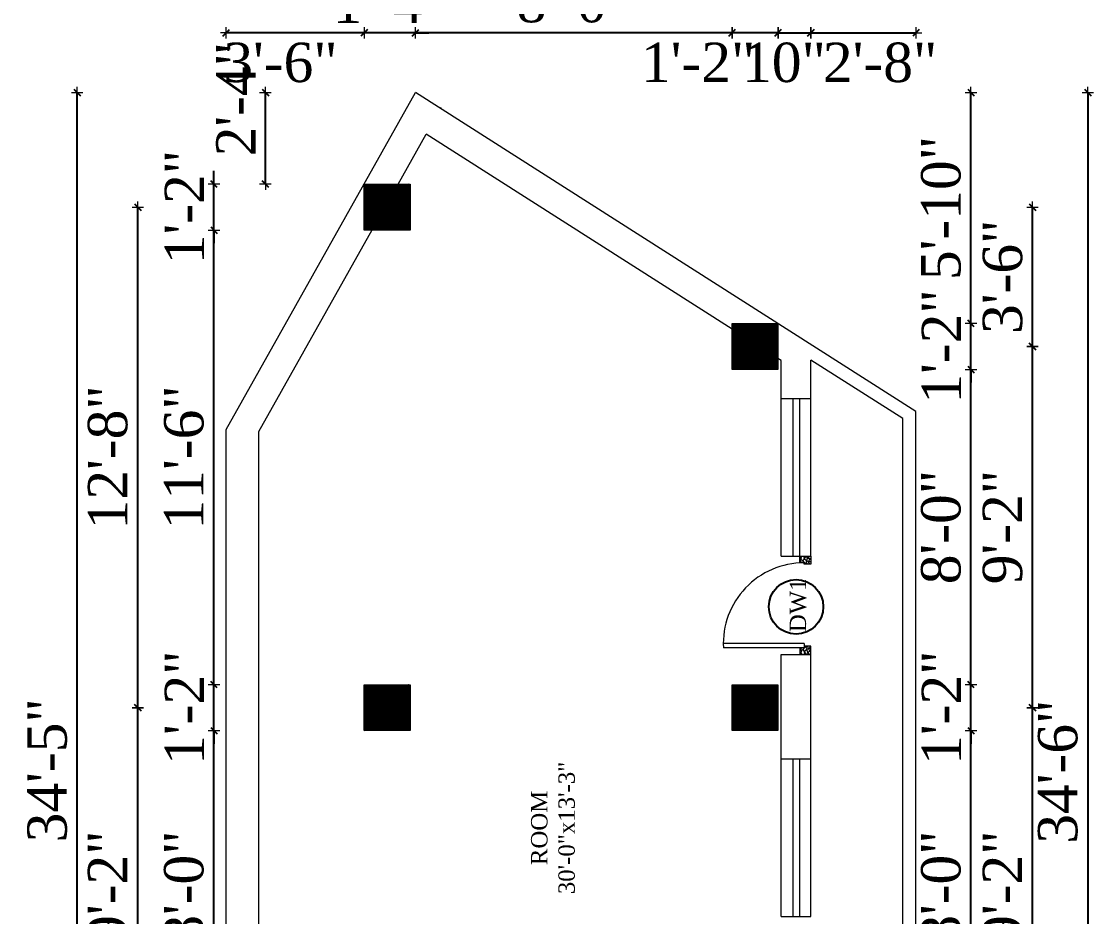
# Model space of a CAD drawing. Header units: inches. Extents: x 4069 to 291496, y -47643 to 12535.
# Drawn here: x 31927.5 to 32253.9, y 2831.4 to 3104 of the extents above; entities that cross this region are included whole.
import ezdxf

# ---------------------------------------------------------------- set-up
doc = ezdxf.new("R2010")
doc.units = ezdxf.units.IN
doc.header["$LTSCALE"] = 5
doc.header["$MEASUREMENT"] = 0
for name, color, linetype, lineweight in [('A-WALL', 7, 'Continuous', 9), ('Dimension', 7, 'Continuous', 18), ('DOOR', 62, 'Continuous', 0)]:
    doc.layers.add(name, color=color, linetype=linetype, lineweight=lineweight)
doc.layers.add('dim line', color=7, linetype='Continuous', lineweight=15, true_color=0xfab2b2)
doc.layers.add('TEXT', color=6, linetype='Continuous')
doc.layers.add('WALL', color=7, linetype='Continuous')
doc.styles.add('ordinary', font='times.ttf')
doc.dimstyles.new('Copy of 96', dxfattribs={"dimtxt": 7, "dimasz": 4, "dimexe": 0.5, "dimexo": 0.5, "dimgap": 3, "dimtad": 1, "dimdec": 1, "dimzin": 11, "dimdsep": 46, "dimlunit": 4, "dimtxsty": 'ordinary', "dimblk": 'OBLIQUE', "dimcen": 0.09, "dimse1": 1, "dimse2": 1, "dimclrt": 6, "dimazin": 0, "dimtfac": 1, "dimtdec": 1, "dimtix": 1, "dimtmove": 2, "dimatfit": 3, "dimldrblk": 'leader', "dimfxl": 0.5, "dimfxlon": 1, "dimtolj": 1, "dimtzin": 0, "dimarcsym": 0})
pattern_1 = [(135, (33647.55626, -21643.7062), (-0.08838834765, -0.08838834765), [])]

# ---------------------------------------------------------------- blocks, each defined once
blk = doc.blocks.new('oblique')
at = {"color": 0, "lineweight": -2}
blk.add_line((0.25, 0.25), (-0.25, -0.25), dxfattribs=at)
at = {"layer": 'dim line', "lineweight": 9}
for p, q in [((-0.4375, 0), (0.4375, 0)), ((0, 0.4375), (0, -0.4375))]:
    blk.add_line(p, q, dxfattribs=at)
blk = doc.blocks.new('*D1039')
at = {"layer": 'A-WALL', "color": 0, "lineweight": -2, "ltscale": 5, "transparency": 16777216}
blk.add_line((32216.59, 2792.37), (32216.59, 2887.99), dxfattribs=at)
at = {"layer": 'Defpoints', "color": 0, "ltscale": 5, "transparency": 16777216}
for p in [(32157.84, 2887.99, -58.17), (32216.59, 2887.99), (32157.84, 2792.37, -58.17)]:
    blk.add_point(p, dxfattribs=at)
at = {"layer": 'A-WALL', "color": 0, "lineweight": -2, "ltscale": 5, "transparency": 16777216, "xscale": 4, "yscale": 4, "zscale": 4}
for p, rotation in [((32216.59, 2887.99), 90), ((32216.59, 2792.37), 270)]:
    blk.add_blockref('oblique', p, dxfattribs=dict(at, rotation=rotation))
at = {"layer": 'A-WALL', "color": 6, "ltscale": 5, "transparency": 16777216, "insert": (32207.49, 2840.18), "char_height": 12, "attachment_point": 5, "rotation": 90, "style": 'ordinary'}
blk.add_mtext('\\A1;8\'-0"', dxfattribs=at)
blk = doc.blocks.new('_OBLIQUE')
at = {"color": 0, "linetype": 'ByBlock'}
blk.add_line((-0.5, -0.5), (0.5, 0.5), dxfattribs=at)
blk = doc.blocks.new('leader')
at = {"layer": 'Dimension'}
for p, q in [((0, -4.328), (0, 4.328)), ((-4.424, 0), (4.424, 0))]:
    blk.add_line(p, q, dxfattribs=at)
blk = doc.blocks.new('*D1040')
at = {"layer": 'A-WALL', "color": 0, "lineweight": -2, "ltscale": 5, "transparency": 16777216}
for p, q in [((32216.59, 2901.99), (32216.59, 2905.99)), ((32216.59, 2887.99), (32216.59, 2901.99)), ((32216.59, 2887.99), (32216.59, 2883.99))]:
    blk.add_line(p, q, dxfattribs=at)
at = {"layer": 'Defpoints', "color": 0, "ltscale": 5, "transparency": 16777216}
for p in [(32157.84, 2901.99, -58.17), (32216.59, 2901.99), (32157.84, 2887.99, -58.17)]:
    blk.add_point(p, dxfattribs=at)
at = {"layer": 'A-WALL', "color": 0, "lineweight": -2, "ltscale": 5, "transparency": 16777216, "xscale": 4, "yscale": 4, "zscale": 4}
for p, rotation in [((32216.59, 2901.99), 270), ((32216.59, 2887.99), 90)]:
    blk.add_blockref('oblique', p, dxfattribs=dict(at, rotation=rotation))
at = {"layer": 'A-WALL', "color": 6, "ltscale": 5, "transparency": 16777216, "insert": (32207.59, 2894.99), "char_height": 12, "attachment_point": 5, "rotation": 90, "style": 'ordinary'}
blk.add_mtext('\\A1;1\'-2"', dxfattribs=at)
blk = doc.blocks.new('*D1041')
at = {"layer": 'A-WALL', "color": 0, "lineweight": -2, "ltscale": 5, "transparency": 16777216}
blk.add_line((32216.59, 2901.99), (32216.59, 2997.99), dxfattribs=at)
at = {"layer": 'Defpoints', "color": 0, "ltscale": 5, "transparency": 16777216}
for p in [(32157.84, 2997.99), (32216.59, 2997.99), (32157.84, 2901.99, -58.17)]:
    blk.add_point(p, dxfattribs=at)
at = {"layer": 'A-WALL', "color": 0, "lineweight": -2, "ltscale": 5, "transparency": 16777216, "xscale": 4, "yscale": 4, "zscale": 4}
for p, rotation in [((32216.59, 2997.99), 90), ((32216.59, 2901.99), 270)]:
    blk.add_blockref('oblique', p, dxfattribs=dict(at, rotation=rotation))
at = {"layer": 'A-WALL', "color": 6, "ltscale": 5, "transparency": 16777216, "insert": (32207.49, 2949.99), "char_height": 12, "attachment_point": 5, "rotation": 90, "style": 'ordinary'}
blk.add_mtext('\\A1;8\'-0"', dxfattribs=at)
blk = doc.blocks.new('*D1042')
at = {"layer": 'A-WALL', "color": 0, "lineweight": -2, "ltscale": 5, "transparency": 16777216}
for p, q in [((32216.59, 3011.99), (32216.59, 3015.99)), ((32216.59, 2997.99), (32216.59, 3011.99)), ((32216.59, 2997.99), (32216.59, 2993.99))]:
    blk.add_line(p, q, dxfattribs=at)
at = {"layer": 'Defpoints', "color": 0, "ltscale": 5, "transparency": 16777216}
for p in [(32157.84, 3011.99, -58.17), (32216.59, 3011.99), (32157.84, 2997.99)]:
    blk.add_point(p, dxfattribs=at)
at = {"layer": 'A-WALL', "color": 0, "lineweight": -2, "ltscale": 5, "transparency": 16777216, "xscale": 4, "yscale": 4, "zscale": 4}
for p, rotation in [((32216.59, 3011.99), 270), ((32216.59, 2997.99), 90)]:
    blk.add_blockref('oblique', p, dxfattribs=dict(at, rotation=rotation))
at = {"layer": 'A-WALL', "color": 6, "ltscale": 5, "transparency": 16777216, "insert": (32207.59, 3004.99), "char_height": 12, "attachment_point": 5, "rotation": 90, "style": 'ordinary'}
blk.add_mtext('\\A1;1\'-2"', dxfattribs=at)
blk = doc.blocks.new('*D1043')
at = {"layer": 'A-WALL', "color": 0, "lineweight": -2, "ltscale": 5, "transparency": 16777216}
blk.add_line((32235.34, 2785.37), (32235.34, 2894.99), dxfattribs=at)
at = {"layer": 'Defpoints', "color": 0, "ltscale": 5, "transparency": 16777216}
for p in [(32150.84, 2894.99, -58.17), (32235.34, 2894.99), (32150.84, 2785.37, -58.17)]:
    blk.add_point(p, dxfattribs=at)
at = {"layer": 'A-WALL', "color": 0, "lineweight": -2, "ltscale": 5, "transparency": 16777216, "xscale": 4, "yscale": 4, "zscale": 4}
for p, rotation in [((32235.34, 2894.99), 90), ((32235.34, 2785.37), 270)]:
    blk.add_blockref('oblique', p, dxfattribs=dict(at, rotation=rotation))
at = {"layer": 'A-WALL', "color": 6, "ltscale": 5, "transparency": 16777216, "insert": (32226.22, 2840.18), "char_height": 12, "attachment_point": 5, "rotation": 90, "style": 'ordinary'}
blk.add_mtext('\\A1;9\'-2"', dxfattribs=at)
blk = doc.blocks.new('*D1044')
at = {"layer": 'A-WALL', "color": 0, "lineweight": -2, "ltscale": 5, "transparency": 16777216}
blk.add_line((32235.34, 2894.99), (32235.34, 3004.99), dxfattribs=at)
at = {"layer": 'Defpoints', "color": 0, "ltscale": 5, "transparency": 16777216}
for p in [(32150.84, 3004.99, -58.17), (32235.34, 3004.99), (32150.84, 2894.99, -58.17)]:
    blk.add_point(p, dxfattribs=at)
at = {"layer": 'A-WALL', "color": 0, "lineweight": -2, "ltscale": 5, "transparency": 16777216, "xscale": 4, "yscale": 4, "zscale": 4}
for p, rotation in [((32235.34, 3004.99), 90), ((32235.34, 2894.99), 270)]:
    blk.add_blockref('oblique', p, dxfattribs=dict(at, rotation=rotation))
at = {"layer": 'A-WALL', "color": 6, "ltscale": 5, "transparency": 16777216, "insert": (32226.22, 2949.99), "char_height": 12, "attachment_point": 5, "rotation": 90, "style": 'ordinary'}
blk.add_mtext('\\A1;9\'-2"', dxfattribs=at)
blk = doc.blocks.new('*D931')
at = {"layer": 'A-WALL', "color": 0, "lineweight": -2, "ltscale": 5, "transparency": 16777216}
blk.add_line((32252.15, 3082.33), (32252.15, 2668.66), dxfattribs=at)
at = {"layer": 'Defpoints', "color": 0, "ltscale": 5, "transparency": 16777216}
for p in [(32047.5, 3082.33, -58), (32157.84, 2668.66, -58.17), (32252.15, 2668.66)]:
    blk.add_point(p, dxfattribs=at)
at = {"layer": 'A-WALL', "color": 0, "lineweight": -2, "ltscale": 5, "transparency": 16777216, "xscale": 4, "yscale": 4, "zscale": 4}
for p, rotation in [((32252.15, 3082.33), 90), ((32252.15, 2668.66), 270)]:
    blk.add_blockref('oblique', p, dxfattribs=dict(at, rotation=rotation))
at = {"layer": 'A-WALL', "color": 6, "ltscale": 5, "transparency": 16777216, "insert": (32243.05, 2875.49), "char_height": 12, "attachment_point": 5, "rotation": 90, "style": 'ordinary'}
blk.add_mtext('\\A1;34\'-6"', dxfattribs=at)
blk = doc.blocks.new('*D1047')
at = {"layer": 'A-WALL', "color": 0, "lineweight": -2, "ltscale": 5, "transparency": 16777216}
blk.add_line((31986.13, 2792.37), (31986.13, 2887.99), dxfattribs=at)
at = {"layer": 'Defpoints', "color": 0, "ltscale": 5, "transparency": 16777216}
for p in [(31986.13, 2887.99), (32031.84, 2887.99, -58.17), (32031.84, 2792.37, -58.17)]:
    blk.add_point(p, dxfattribs=at)
at = {"layer": 'A-WALL', "color": 0, "lineweight": -2, "ltscale": 5, "transparency": 16777216, "xscale": 4, "yscale": 4, "zscale": 4}
for p, rotation in [((31986.13, 2887.99), 90), ((31986.13, 2792.37), 270)]:
    blk.add_blockref('oblique', p, dxfattribs=dict(at, rotation=rotation))
at = {"layer": 'A-WALL', "color": 6, "ltscale": 5, "transparency": 16777216, "insert": (31977.02, 2840.18), "char_height": 12, "attachment_point": 5, "rotation": 90, "style": 'ordinary'}
blk.add_mtext('\\A1;8\'-0"', dxfattribs=at)
blk = doc.blocks.new('*D1048')
at = {"layer": 'A-WALL', "color": 0, "lineweight": -2, "ltscale": 5, "transparency": 16777216}
for p, q in [((31986.13, 2901.99), (31986.13, 2905.99)), ((31986.13, 2887.99), (31986.13, 2901.99)), ((31986.13, 2887.99), (31986.13, 2883.99))]:
    blk.add_line(p, q, dxfattribs=at)
at = {"layer": 'Defpoints', "color": 0, "ltscale": 5, "transparency": 16777216}
for p in [(31986.13, 2901.99), (32031.84, 2901.99, -58.17), (32031.84, 2887.99, -58.17)]:
    blk.add_point(p, dxfattribs=at)
at = {"layer": 'A-WALL', "color": 0, "lineweight": -2, "ltscale": 5, "transparency": 16777216, "xscale": 4, "yscale": 4, "zscale": 4}
for p, rotation in [((31986.13, 2901.99), 270), ((31986.13, 2887.99), 90)]:
    blk.add_blockref('oblique', p, dxfattribs=dict(at, rotation=rotation))
at = {"layer": 'A-WALL', "color": 6, "ltscale": 5, "transparency": 16777216, "insert": (31977.13, 2894.99), "char_height": 12, "attachment_point": 5, "rotation": 90, "style": 'ordinary'}
blk.add_mtext('\\A1;1\'-2"', dxfattribs=at)
blk = doc.blocks.new('*D933')
at = {"layer": 'A-WALL', "color": 0, "lineweight": -2, "ltscale": 5, "transparency": 16777216}
blk.add_line((31986.13, 2901.99), (31986.13, 3040.45), dxfattribs=at)
at = {"layer": 'Defpoints', "color": 0, "ltscale": 5, "transparency": 16777216}
for p in [(31986.13, 3040.45), (32031.84, 3040.45, -58.17), (32031.84, 2901.99, -58.17)]:
    blk.add_point(p, dxfattribs=at)
at = {"layer": 'A-WALL', "color": 0, "lineweight": -2, "ltscale": 5, "transparency": 16777216, "xscale": 4, "yscale": 4, "zscale": 4}
for p, rotation in [((31986.13, 3040.45), 90), ((31986.13, 2901.99), 270)]:
    blk.add_blockref('oblique', p, dxfattribs=dict(at, rotation=rotation))
at = {"layer": 'A-WALL', "color": 6, "ltscale": 5, "transparency": 16777216, "insert": (31977.02, 2971.22), "char_height": 12, "attachment_point": 5, "rotation": 90, "style": 'ordinary'}
blk.add_mtext('\\A1;11\'-6"', dxfattribs=at)
blk = doc.blocks.new('*D1049')
at = {"layer": 'A-WALL', "color": 0, "lineweight": -2, "ltscale": 5, "transparency": 16777216}
for p, q in [((31986.13, 3054.45), (31986.13, 3058.45)), ((31986.13, 3040.45), (31986.13, 3054.45)), ((31986.13, 3040.45), (31986.13, 3036.45))]:
    blk.add_line(p, q, dxfattribs=at)
at = {"layer": 'Defpoints', "color": 0, "ltscale": 5, "transparency": 16777216}
for p in [(31986.13, 3054.45), (32031.84, 3054.45, -58.17), (32031.84, 3040.45, -58.17)]:
    blk.add_point(p, dxfattribs=at)
at = {"layer": 'A-WALL', "color": 0, "lineweight": -2, "ltscale": 5, "transparency": 16777216, "xscale": 4, "yscale": 4, "zscale": 4}
for p, rotation in [((31986.13, 3054.45), 270), ((31986.13, 3040.45), 90)]:
    blk.add_blockref('oblique', p, dxfattribs=dict(at, rotation=rotation))
at = {"layer": 'A-WALL', "color": 6, "ltscale": 5, "transparency": 16777216, "insert": (31977.13, 3047.45), "char_height": 12, "attachment_point": 5, "rotation": 90, "style": 'ordinary'}
blk.add_mtext('\\A1;1\'-2"', dxfattribs=at)
blk = doc.blocks.new('*D1050')
at = {"layer": 'A-WALL', "color": 0, "lineweight": -2, "ltscale": 5, "transparency": 16777216}
blk.add_line((31962.93, 2785.37), (31962.93, 2894.99), dxfattribs=at)
at = {"layer": 'Defpoints', "color": 0, "ltscale": 5, "transparency": 16777216}
for p in [(31962.93, 2894.99), (32038.84, 2894.99, -58.17), (32038.84, 2785.37, -58.17)]:
    blk.add_point(p, dxfattribs=at)
at = {"layer": 'A-WALL', "color": 0, "lineweight": -2, "ltscale": 5, "transparency": 16777216, "xscale": 4, "yscale": 4, "zscale": 4}
for p, rotation in [((31962.93, 2894.99), 90), ((31962.93, 2785.37), 270)]:
    blk.add_blockref('oblique', p, dxfattribs=dict(at, rotation=rotation))
at = {"layer": 'A-WALL', "color": 6, "ltscale": 5, "transparency": 16777216, "insert": (31953.81, 2840.18), "char_height": 12, "attachment_point": 5, "rotation": 90, "style": 'ordinary'}
blk.add_mtext('\\A1;9\'-2"', dxfattribs=at)
blk = doc.blocks.new('*D1051')
at = {"layer": 'A-WALL', "color": 0, "lineweight": -2, "ltscale": 5, "transparency": 16777216}
blk.add_line((31962.93, 2894.99), (31962.93, 3047.45), dxfattribs=at)
at = {"layer": 'Defpoints', "color": 0, "ltscale": 5, "transparency": 16777216}
for p in [(31962.93, 3047.45), (32038.84, 3047.45, -58.17), (32038.84, 2894.99, -58.17)]:
    blk.add_point(p, dxfattribs=at)
at = {"layer": 'A-WALL', "color": 0, "lineweight": -2, "ltscale": 5, "transparency": 16777216, "xscale": 4, "yscale": 4, "zscale": 4}
for p, rotation in [((31962.93, 3047.45), 90), ((31962.93, 2894.99), 270)]:
    blk.add_blockref('oblique', p, dxfattribs=dict(at, rotation=rotation))
at = {"layer": 'A-WALL', "color": 6, "ltscale": 5, "transparency": 16777216, "insert": (31953.83, 2971.22), "char_height": 12, "attachment_point": 5, "rotation": 90, "style": 'ordinary'}
blk.add_mtext('\\A1;12\'-8"', dxfattribs=at)
blk = doc.blocks.new('*D935')
at = {"layer": 'A-WALL', "color": 0, "lineweight": -2, "ltscale": 5, "transparency": 16777216}
blk.add_line((31944.5, 2669.48), (31944.5, 3082.33), dxfattribs=at)
at = {"layer": 'Defpoints', "color": 0, "ltscale": 5, "transparency": 16777216}
for p in [(31944.5, 3082.33), (32047.5, 3082.33, -58), (32031.84, 2669.48, -58.17)]:
    blk.add_point(p, dxfattribs=at)
at = {"layer": 'A-WALL', "color": 0, "lineweight": -2, "ltscale": 5, "transparency": 16777216, "xscale": 4, "yscale": 4, "zscale": 4}
for p, rotation in [((31944.5, 3082.33), 90), ((31944.5, 2669.48), 270)]:
    blk.add_blockref('oblique', p, dxfattribs=dict(at, rotation=rotation))
at = {"layer": 'A-WALL', "color": 6, "ltscale": 5, "transparency": 16777216, "insert": (31935.4, 2875.91), "char_height": 12, "attachment_point": 5, "rotation": 90, "style": 'ordinary'}
blk.add_mtext('\\A1;34\'-5"', dxfattribs=at)
blk = doc.blocks.new('*D1053')
at = {"layer": 'A-WALL', "color": 0, "lineweight": -2, "ltscale": 5, "transparency": 16777216}
blk.add_line((32001.79, 3054.45), (32001.79, 3082.33), dxfattribs=at)
at = {"layer": 'Defpoints', "color": 0, "ltscale": 5, "transparency": 16777216}
for p in [(32001.79, 3082.33), (32047.5, 3082.33), (32031.84, 3054.45, -58.17)]:
    blk.add_point(p, dxfattribs=at)
at = {"layer": 'A-WALL', "color": 0, "lineweight": -2, "ltscale": 5, "transparency": 16777216, "xscale": 4, "yscale": 4, "zscale": 4}
for p, rotation in [((32001.79, 3082.33), 90), ((32001.79, 3054.45), 270)]:
    blk.add_blockref('oblique', p, dxfattribs=dict(at, rotation=rotation))
at = {"layer": 'A-WALL', "color": 6, "ltscale": 5, "transparency": 16777216, "insert": (31992.79, 3080.32), "char_height": 12, "attachment_point": 5, "rotation": 90, "style": 'ordinary'}
blk.add_mtext('\\A1;2\'-4"', dxfattribs=at)
blk = doc.blocks.new('*D1054')
at = {"layer": 'A-WALL', "color": 0, "lineweight": -2, "ltscale": 5, "transparency": 16777216}
blk.add_line((32216.59, 3011.99), (32216.59, 3082.33), dxfattribs=at)
at = {"layer": 'Defpoints', "color": 0, "ltscale": 5, "transparency": 16777216}
for p in [(32047.5, 3082.33, -116.34), (32216.59, 3082.33), (32157.84, 3011.99, -58.17)]:
    blk.add_point(p, dxfattribs=at)
at = {"layer": 'A-WALL', "color": 0, "lineweight": -2, "ltscale": 5, "transparency": 16777216, "xscale": 4, "yscale": 4, "zscale": 4}
for p, rotation in [((32216.59, 3082.33), 90), ((32216.59, 3011.99), 270)]:
    blk.add_blockref('oblique', p, dxfattribs=dict(at, rotation=rotation))
at = {"layer": 'A-WALL', "color": 6, "ltscale": 5, "transparency": 16777216, "insert": (32207.49, 3047.16), "char_height": 12, "attachment_point": 5, "rotation": 90, "style": 'ordinary'}
blk.add_mtext('\\A1;5\'-10"', dxfattribs=at)
blk = doc.blocks.new('*D940')
at = {"layer": 'A-WALL', "color": 0, "lineweight": -2, "ltscale": 5, "transparency": 16777216}
blk.add_line((32157.84, 3100.54), (32143.84, 3100.54), dxfattribs=at)
at = {"layer": 'Defpoints', "color": 0, "ltscale": 5, "transparency": 16777216}
for p in [(32143.84, 3100.54), (32143.84, 3011.99, -58.17), (32157.84, 3011.99, -58.17)]:
    blk.add_point(p, dxfattribs=at)
at = {"layer": 'A-WALL', "color": 0, "lineweight": -2, "ltscale": 5, "transparency": 16777216, "xscale": 4, "yscale": 4, "zscale": 4, "rotation": 180}
blk.add_blockref('oblique', (32143.84, 3100.54), dxfattribs=at)
at = {"layer": 'A-WALL', "color": 0, "lineweight": -2, "ltscale": 5, "transparency": 16777216, "xscale": 4, "yscale": 4, "zscale": 4}
blk.add_blockref('oblique', (32157.84, 3100.54), dxfattribs=at)
at = {"layer": 'A-WALL', "color": 6, "ltscale": 5, "transparency": 16777216, "insert": (32133.53, 3091.54), "char_height": 12, "attachment_point": 5, "style": 'ordinary'}
blk.add_mtext('\\A1;1\'-2"', dxfattribs=at)
blk = doc.blocks.new('*D941')
at = {"layer": 'A-WALL', "color": 0, "lineweight": -2, "ltscale": 5, "transparency": 16777216}
blk.add_line((32167.84, 3141.71), (31989.84, 3141.71), dxfattribs=at)
at = {"layer": 'Defpoints', "color": 0, "ltscale": 5, "transparency": 16777216}
for p in [(31989.84, 3141.71), (32167.84, 3005.62, -58.17), (31989.84, 2979.67, -58.17)]:
    blk.add_point(p, dxfattribs=at)
at = {"layer": 'A-WALL', "color": 0, "lineweight": -2, "ltscale": 5, "transparency": 16777216, "xscale": 4, "yscale": 4, "zscale": 4, "rotation": 180}
blk.add_blockref('oblique', (31989.84, 3141.71), dxfattribs=at)
at = {"layer": 'A-WALL', "color": 0, "lineweight": -2, "ltscale": 5, "transparency": 16777216, "xscale": 4, "yscale": 4, "zscale": 4}
blk.add_blockref('oblique', (32167.84, 3141.71), dxfattribs=at)
at = {"layer": 'A-WALL', "color": 6, "ltscale": 5, "transparency": 16777216, "insert": (32078.84, 3150.81), "char_height": 12, "attachment_point": 5, "style": 'ordinary'}
blk.add_mtext('\\A1;14\'-10"', dxfattribs=at)
blk = doc.blocks.new('*D942')
at = {"layer": 'A-WALL', "color": 0, "lineweight": -2, "ltscale": 5, "transparency": 16777216}
blk.add_line((32143.84, 3100.54), (32047.5, 3100.54), dxfattribs=at)
at = {"layer": 'Defpoints', "color": 0, "ltscale": 5, "transparency": 16777216}
for p in [(32047.5, 3100.54), (32047.5, 3082.33, -116.34), (32143.84, 3011.99, -58.17)]:
    blk.add_point(p, dxfattribs=at)
at = {"layer": 'A-WALL', "color": 0, "lineweight": -2, "ltscale": 5, "transparency": 16777216, "xscale": 4, "yscale": 4, "zscale": 4, "rotation": 180}
blk.add_blockref('oblique', (32047.5, 3100.54), dxfattribs=at)
at = {"layer": 'A-WALL', "color": 0, "lineweight": -2, "ltscale": 5, "transparency": 16777216, "xscale": 4, "yscale": 4, "zscale": 4}
blk.add_blockref('oblique', (32143.84, 3100.54), dxfattribs=at)
at = {"layer": 'A-WALL', "color": 6, "ltscale": 5, "transparency": 16777216, "insert": (32095.67, 3109.64), "char_height": 12, "attachment_point": 5, "style": 'ordinary'}
blk.add_mtext('\\A1;8\'-0"', dxfattribs=at)
blk = doc.blocks.new('*D943')
at = {"layer": 'A-WALL', "color": 0, "lineweight": -2, "ltscale": 5, "transparency": 16777216}
for p, q in [((32031.84, 3100.54), (32027.84, 3100.54)), ((32047.5, 3100.54), (32031.84, 3100.54)), ((32047.5, 3100.54), (32051.5, 3100.54))]:
    blk.add_line(p, q, dxfattribs=at)
at = {"layer": 'Defpoints', "color": 0, "ltscale": 5, "transparency": 16777216}
for p in [(32031.84, 3100.54), (32047.5, 3082.33, -116.34), (32031.84, 3054.45, -58.17)]:
    blk.add_point(p, dxfattribs=at)
at = {"layer": 'A-WALL', "color": 0, "lineweight": -2, "ltscale": 5, "transparency": 16777216, "xscale": 4, "yscale": 4, "zscale": 4}
blk.add_blockref('oblique', (32031.84, 3100.54), dxfattribs=at)
at = {"layer": 'A-WALL', "color": 0, "lineweight": -2, "ltscale": 5, "transparency": 16777216, "xscale": 4, "yscale": 4, "zscale": 4, "rotation": 180}
blk.add_blockref('oblique', (32047.5, 3100.54), dxfattribs=at)
at = {"layer": 'A-WALL', "color": 6, "ltscale": 5, "transparency": 16777216, "insert": (32039.67, 3109.54), "char_height": 12, "attachment_point": 5, "style": 'ordinary'}
blk.add_mtext('\\A1;1\'-4"', dxfattribs=at)
blk = doc.blocks.new('*D944')
at = {"layer": 'A-WALL', "color": 0, "lineweight": -2, "ltscale": 5, "transparency": 16777216}
blk.add_line((32157.84, 3100.54), (32167.84, 3100.54), dxfattribs=at)
at = {"layer": 'Defpoints', "color": 0, "ltscale": 5, "transparency": 16777216}
for p in [(32167.84, 3100.54), (32157.84, 3011.99, -58.17), (32167.84, 3005.62, -58)]:
    blk.add_point(p, dxfattribs=at)
at = {"layer": 'A-WALL', "color": 0, "lineweight": -2, "ltscale": 5, "transparency": 16777216, "xscale": 4, "yscale": 4, "zscale": 4, "rotation": 180}
blk.add_blockref('oblique', (32157.84, 3100.54), dxfattribs=at)
at = {"layer": 'A-WALL', "color": 0, "lineweight": -2, "ltscale": 5, "transparency": 16777216, "xscale": 4, "yscale": 4, "zscale": 4}
blk.add_blockref('oblique', (32167.84, 3100.54), dxfattribs=at)
at = {"layer": 'A-WALL', "color": 6, "ltscale": 5, "transparency": 16777216, "insert": (32159.65, 3091.44), "char_height": 12, "attachment_point": 5, "style": 'ordinary'}
blk.add_mtext('\\A1;10"', dxfattribs=at)
blk = doc.blocks.new('*D948')
at = {"layer": 'A-WALL', "color": 0, "lineweight": -2, "ltscale": 5, "transparency": 16777216}
blk.add_line((32150.84, 3119.71), (32038.84, 3119.71), dxfattribs=at)
at = {"layer": 'Defpoints', "color": 0, "ltscale": 5, "transparency": 16777216}
for p in [(32038.84, 3119.71), (32038.84, 3047.45, -58.17), (32150.84, 3004.99, -58.17)]:
    blk.add_point(p, dxfattribs=at)
at = {"layer": 'A-WALL', "color": 0, "lineweight": -2, "ltscale": 5, "transparency": 16777216, "xscale": 4, "yscale": 4, "zscale": 4, "rotation": 180}
blk.add_blockref('oblique', (32038.84, 3119.71), dxfattribs=at)
at = {"layer": 'A-WALL', "color": 0, "lineweight": -2, "ltscale": 5, "transparency": 16777216, "xscale": 4, "yscale": 4, "zscale": 4}
blk.add_blockref('oblique', (32150.84, 3119.71), dxfattribs=at)
at = {"layer": 'A-WALL', "color": 6, "ltscale": 5, "transparency": 16777216, "insert": (32094.84, 3128.84), "char_height": 12, "attachment_point": 5, "style": 'ordinary'}
blk.add_mtext('\\A1;9\'-4"', dxfattribs=at)
blk = doc.blocks.new('*D949')
at = {"layer": 'A-WALL', "color": 0, "lineweight": -2, "ltscale": 5, "transparency": 16777216}
blk.add_line((32031.84, 3100.54), (31989.84, 3100.54), dxfattribs=at)
at = {"layer": 'Defpoints', "color": 0, "ltscale": 5, "transparency": 16777216}
for p in [(31989.84, 3100.54), (32031.84, 3054.45, -58.17), (31989.84, 2979.67, -58.17)]:
    blk.add_point(p, dxfattribs=at)
at = {"layer": 'A-WALL', "color": 0, "lineweight": -2, "ltscale": 5, "transparency": 16777216, "xscale": 4, "yscale": 4, "zscale": 4, "rotation": 180}
blk.add_blockref('oblique', (31989.84, 3100.54), dxfattribs=at)
at = {"layer": 'A-WALL', "color": 0, "lineweight": -2, "ltscale": 5, "transparency": 16777216, "xscale": 4, "yscale": 4, "zscale": 4}
blk.add_blockref('oblique', (32031.84, 3100.54), dxfattribs=at)
at = {"layer": 'A-WALL', "color": 6, "ltscale": 5, "transparency": 16777216, "insert": (32006.37, 3091.44), "char_height": 12, "attachment_point": 5, "style": 'ordinary'}
blk.add_mtext('\\A1;3\'-6"', dxfattribs=at)
blk = doc.blocks.new('*D1061')
at = {"layer": 'A-WALL', "color": 0, "lineweight": -2, "ltscale": 5, "transparency": 16777216}
blk.add_line((32167.84, 3100.54), (32199.84, 3100.54), dxfattribs=at)
at = {"layer": 'Defpoints', "color": 0, "ltscale": 5, "transparency": 16777216}
for p in [(32199.84, 3100.54), (32167.84, 3005.62, -58), (32199.84, 2985.22)]:
    blk.add_point(p, dxfattribs=at)
at = {"layer": 'A-WALL', "color": 0, "lineweight": -2, "ltscale": 5, "transparency": 16777216, "xscale": 4, "yscale": 4, "zscale": 4, "rotation": 180}
blk.add_blockref('oblique', (32167.84, 3100.54), dxfattribs=at)
at = {"layer": 'A-WALL', "color": 0, "lineweight": -2, "ltscale": 5, "transparency": 16777216, "xscale": 4, "yscale": 4, "zscale": 4}
blk.add_blockref('oblique', (32199.84, 3100.54), dxfattribs=at)
at = {"layer": 'A-WALL', "color": 6, "ltscale": 5, "transparency": 16777216, "insert": (32188.92, 3091.44), "char_height": 12, "attachment_point": 5, "style": 'ordinary'}
blk.add_mtext('\\A1;2\'-8"', dxfattribs=at)
blk = doc.blocks.new('*D951')
at = {"layer": 'A-WALL', "color": 0, "lineweight": -2, "ltscale": 5, "transparency": 16777216}
for p, q in [((32167.84, 3141.71), (32163.84, 3141.71)), ((32167.84, 3141.71), (32199.84, 3141.71)), ((32199.84, 3141.71), (32203.84, 3141.71))]:
    blk.add_line(p, q, dxfattribs=at)
at = {"layer": 'Defpoints', "color": 0, "ltscale": 5, "transparency": 16777216}
for p in [(32199.84, 3141.71), (32167.84, 3005.62, -58.17), (32199.84, 2985.22, -58)]:
    blk.add_point(p, dxfattribs=at)
at = {"layer": 'A-WALL', "color": 0, "lineweight": -2, "ltscale": 5, "transparency": 16777216, "xscale": 4, "yscale": 4, "zscale": 4}
blk.add_blockref('oblique', (32167.84, 3141.71), dxfattribs=at)
at = {"layer": 'A-WALL', "color": 0, "lineweight": -2, "ltscale": 5, "transparency": 16777216, "xscale": 4, "yscale": 4, "zscale": 4, "rotation": 180}
blk.add_blockref('oblique', (32199.84, 3141.71), dxfattribs=at)
at = {"layer": 'A-WALL', "color": 6, "ltscale": 5, "transparency": 16777216, "insert": (32183.84, 3150.81), "char_height": 12, "attachment_point": 5, "style": 'ordinary'}
blk.add_mtext('\\A1;2\'-8"', dxfattribs=at)
blk = doc.blocks.new('*D1063')
at = {"layer": 'A-WALL', "color": 0, "lineweight": -2, "ltscale": 5, "transparency": 16777216}
blk.add_line((32235.34, 3004.99), (32235.34, 3047.45), dxfattribs=at)
at = {"layer": 'Defpoints', "color": 0, "ltscale": 5, "transparency": 16777216}
for p in [(32038.84, 3047.45, -58.17), (32235.34, 3047.45), (32150.84, 3004.99, -58.17)]:
    blk.add_point(p, dxfattribs=at)
at = {"layer": 'A-WALL', "color": 0, "lineweight": -2, "ltscale": 5, "transparency": 16777216, "xscale": 4, "yscale": 4, "zscale": 4}
for p, rotation in [((32235.34, 3047.45), 90), ((32235.34, 3004.99), 270)]:
    blk.add_blockref('oblique', p, dxfattribs=dict(at, rotation=rotation))
at = {"layer": 'A-WALL', "color": 6, "ltscale": 5, "transparency": 16777216, "insert": (32226.24, 3026.22), "char_height": 12, "attachment_point": 5, "rotation": 90, "style": 'ordinary'}
blk.add_mtext('\\A1;3\'-6"', dxfattribs=at)
blk = doc.blocks.new('A$C27B36B59')
at = {"layer": 'DOOR'}
for p, q in [((0, 4), (0, 0)), ((2.5, 4), (0, 4)), ((2.5, 2.5), (2.5, 4)), ((0, 0), (3, 0)), ((3, 2.5), (2.5, 2.5)), ((3, 0), (3, 2.5))]:
    blk.add_line(p, q, dxfattribs=at)
for centre, radius, start, end in [((-1.4, -0.54), 4.75, 22.1411, 72.838), ((1.34, 2.09), 1.64, 45.138, 144.8948), ((2.21, 0.3), 2.49, 83.3149, 152.658), ((0.13, 0.37), 2.05, 349.4875, 93.6805), ((1.96, -0.47), 2.01, 58.7447, 166.495), ((-0.06, 0.32), 1.13, 343.542, 86.947), ((2.08, -0.4), 1.17, 38.2816, 160.1519)]:
    blk.add_arc(centre, radius, start, end, dxfattribs=at)
blk = doc.blocks.new('D2')
at = {"layer": 'DOOR'}
for p, q in [((74473.95, 24047.59), (74473.95, 24018.09)), ((74473.95, 24047.59), (74475.45, 24047.59)), ((74475.45, 24047.59), (74475.45, 24018.13))]:
    blk.add_line(p, q, dxfattribs=at)
blk.add_arc((74473.95, 24047.59), 29.5, 180, 272.9146, dxfattribs=at)
at = {"layer": 'DOOR', "xscale": -1, "rotation": 180}
blk.add_blockref('A$C27B36B59', (74441.95, 24050.09), dxfattribs=at)
at = {"layer": 'DOOR', "rotation": 180}
blk.add_blockref('A$C27B36B59', (74477.95, 24050.09), dxfattribs=at)

msp = doc.modelspace()

# ---------------------------------------------------------------- hatches: boundary and pattern name
at = {"layer": 'A-WALL', "ltscale": 5}
h = msp.add_hatch(dxfattribs=at)
h.set_pattern_fill('ANSI31', color=256, angle=90)
h.set_pattern_definition(pattern_1)
h.paths.add_polyline_path([(32045.83512, 3040.44656), (32045.83512, 3054.44656), (32031.83512, 3054.44656), (32031.83512, 3040.44656)])
h = msp.add_hatch(dxfattribs=at)
h.set_pattern_fill('ANSI31', color=256, angle=90)
h.set_pattern_definition(pattern_1)
h.paths.add_polyline_path([(32143.83512, 2997.99293), (32157.83512, 2997.99293), (32157.83512, 3011.99293), (32143.83512, 3011.99293)])
h = msp.add_hatch(dxfattribs=at)
h.set_pattern_fill('ANSI31', color=256, angle=90)
h.set_pattern_definition(pattern_1)
h.paths.add_polyline_path([(32045.83512, 2887.99293), (32045.83512, 2901.99293), (32031.83512, 2901.99293), (32031.83512, 2887.99293)])
h = msp.add_hatch(dxfattribs=at)
h.set_pattern_fill('ANSI31', color=256, angle=90)
h.set_pattern_definition(pattern_1)
h.paths.add_polyline_path([(32143.83512, 2887.99293), (32157.83512, 2887.99293), (32157.83512, 2901.99293), (32143.83512, 2901.99293)])

# ---------------------------------------------------------------- linework, layer by layer
for p, q in [((31989.83512, 2979.66711), (32047.49588, 3082.32997)), ((32199.83512, 2985.21953), (32047.49588, 3082.32997)), ((32055.09687, 3077.48463), (32055.3429, 3077.92268)), ((32042.1575, 3054.44656), (32050.68272, 3069.62539)), ((32143.83512, 3010.2443), (32050.68272, 3069.62539)), ((32031.83512, 3054.44656), (32031.83512, 3040.44656)), ((31999.83512, 2979.09312), (32034.31554, 3040.48424)), ((32158.83512, 3000.68237), (32157.83512, 3001.31983)), ((32158.83512, 2941.18237), (32158.83512, 3000.68237)), ((32167.83512, 2941.18237), (32167.83512, 3000.87471)), ((32195.83512, 2983.02578), (32167.83512, 3000.87471)), ((32158.83512, 2989.18237), (32167.83512, 2989.18237)), ((32162.33512, 2989.18237), (32162.33512, 2941.18237)), ((32164.33512, 2989.18237), (32164.33512, 2941.18237)), ((32199.83512, 2668.38506), (32199.83512, 2985.21953)), ((32195.83512, 2672.41127), (32195.83512, 2983.02578)), ((31989.83512, 2669.7562), (31989.83512, 2979.66711)), ((31999.83512, 2678.6911), (31999.83512, 2979.09312)), ((32158.83512, 2941.18237), (32167.83512, 2941.18237)), ((32158.83512, 2831.37182), (32158.83512, 2911.18237)), ((32158.83512, 2911.18237), (32167.83512, 2911.18237)), ((32167.83512, 2831.37182), (32167.83512, 2911.18237)), ((32158.83512, 2879.37182), (32167.83512, 2879.37182)), ((32162.33512, 2879.37182), (32162.33512, 2831.37182)), ((32164.33512, 2879.37182), (32164.33512, 2831.37182)), ((32158.83512, 2831.37182), (32167.83512, 2831.37182))]:
    msp.add_line(p, q, dxfattribs=at)
at = {"layer": 'A-WALL', "ltscale": 5, "elevation": -58.16904}
for points in [[(32031.83512, 3040.44656), (32031.83512, 3054.44656), (32045.83512, 3054.44656), (32045.83512, 3040.44656)], [(32143.83512, 2997.99293), (32143.83512, 3011.99293), (32157.83512, 3011.99293), (32157.83512, 2997.99293)], [(32031.83512, 2887.99293), (32031.83512, 2901.99293), (32045.83512, 2901.99293), (32045.83512, 2887.99293)], [(32143.83512, 2887.99293), (32143.83512, 2901.99293), (32157.83512, 2901.99293), (32157.83512, 2887.99293)]]:
    msp.add_lwpolyline(points, close=True, dxfattribs=at)
at = {"layer": 'TEXT'}
msp.add_circle((32163.33512, 2925.7086, -58.16904), 8.29786, dxfattribs=at)

# ---------------------------------------------------------------- block references
at = {"layer": 'WALL', "color": 2, "linetype": 'ByBlock', "xscale": 0.8332999999984168, "yscale": 0.8333000000000084, "zscale": 0.8333, "rotation": 270}
msp.add_blockref('D2', (12126.89685, 64973.65913, -58.16904), dxfattribs=at)

# ---------------------------------------------------------------- texts
at = {"layer": 'TEXT', "style": 'ordinary'}
msp.add_text('DW1', height=5, rotation=90.0003881, dxfattribs=at).set_placement((32166.39923, 2917.99619, -58.16904))
at = {"layer": 'TEXT', "insert": (32096.05507, 2858.36656), "char_height": 5, "attachment_point": 8, "rotation": 89.9996119, "style": 'ordinary'}
msp.add_mtext_dynamic_manual_height_columns('ROOM\\P30\'-0"x13\'-3"', width=101.5687276, gutter_width=1720.71691, heights=[0], dxfattribs=at)

# ---------------------------------------------------------------- dimensions: what is measured, and where the dimension line sits
at = {"layer": 'A-WALL', "ltscale": 5}
for base, p1, p2, angle, picture, middle in [((31989.83512, 3141.70844), (32167.83512, 3005.61831, -58.16904), (31989.83512, 2979.66711, -58.16904), 180, '*D941', (32078.83512, 3150.81226)), ((32199.83512, 3141.70844), (32167.83512, 3005.61831, -58.16904), (32199.83512, 2985.21953, -58), 180, '*D951', (32183.83512, 3150.81226)), ((32038.83512, 3119.71446), (32150.83512, 3004.99293, -58.16904), (32038.83512, 3047.44656, -58.16904), 180, '*D948', (32094.83512, 3128.83559)), ((32031.83512, 3100.5392), (32047.49588, 3082.32997, -116.33808), (32031.83512, 3054.44656, -58.16904), 180, '*D943', (32039.6655, 3109.5392)), ((32047.49588, 3100.5392), (32143.83512, 3011.99293, -58.16904), (32047.49588, 3082.32997, -116.33808), 180, '*D942', (32095.6655, 3109.64302)), ((31944.50001, 3082.32997), (32031.83512, 2669.48198, -58.16904), (32047.49588, 3082.32997, -58), 90, '*D935', (31935.39619, 2875.90597)), ((32252.15176, 2668.65929), (32047.49588, 3082.32997, -58), (32157.83512, 2668.65929, -58.16904), 90, '*D931', (32243.04794, 2875.49463)), ((32216.59171, 3082.32997), (32157.83512, 3011.99293, -58.16904), (32047.49588, 3082.32997, -116.33808), 90, '*D1054', (32207.48788, 3047.16145)), ((31986.126, 3054.44656), (32031.83512, 3040.44656, -58.16904), (32031.83512, 3054.44656, -58.16904), 90, '*D1049', (31977.126, 3047.44656)), ((31962.93281, 3047.44656), (32038.83512, 2894.99293, -58.16904), (32038.83512, 3047.44656, -58.16904), 90, '*D1051', (31953.82899, 2971.21974)), ((32235.3445, 3047.44656), (32150.83512, 3004.99293, -58.16904), (32038.83512, 3047.44656, -58.16904), 90, '*D1063', (32226.24068, 3026.21974)), ((31986.126, 3040.44656), (32031.83512, 2901.99293, -58.16904), (32031.83512, 3040.44656, -58.16904), 90, '*D933', (31977.02217, 2971.21974)), ((32216.59171, 3011.99293), (32157.83512, 2997.99293), (32157.83512, 3011.99293, -58.16904), 90, '*D1042', (32207.59171, 3004.99293)), ((32235.3445, 3004.99293), (32150.83512, 2894.99293, -58.16904), (32150.83512, 3004.99293, -58.16904), 90, '*D1044', (32226.22338, 2949.99293)), ((32216.59171, 2997.99293), (32157.83512, 2901.99293, -58.16904), (32157.83512, 2997.99293), 90, '*D1041', (32207.48788, 2949.99293)), ((31986.126, 2901.99293), (32031.83512, 2887.99293, -58.16904), (32031.83512, 2901.99293, -58.16904), 90, '*D1048', (31977.126, 2894.99293)), ((32216.59171, 2901.99293), (32157.83512, 2887.99293, -58.16904), (32157.83512, 2901.99293, -58.16904), 90, '*D1040', (32207.59171, 2894.99293)), ((31962.93281, 2894.99293), (32038.83512, 2785.37182, -58.16904), (32038.83512, 2894.99293, -58.16904), 90, '*D1050', (31953.81169, 2840.18237)), ((32235.3445, 2894.99293), (32150.83512, 2785.37182, -58.16904), (32150.83512, 2894.99293, -58.16904), 90, '*D1043', (32226.22338, 2840.18237)), ((31986.126, 2887.99293), (32031.83512, 2792.37182, -58.16904), (32031.83512, 2887.99293, -58.16904), 90, '*D1047', (31977.02217, 2840.18237)), ((32216.59171, 2887.99293), (32157.83512, 2792.37182, -58.16904), (32157.83512, 2887.99293, -58.16904), 90, '*D1039', (32207.48788, 2840.18237))]:
    dim = msp.add_linear_dim(base=base, p1=p1, p2=p2, angle=angle, dimstyle='Copy of 96', override={"dimtxt": 12, "dimdec": 0, "dimblk": 'oblique', "dimtdec": 0, "dimarcsym": 1}, dxfattribs=at)
    dim.commit()
    dim.dimension.update_dxf_attribs({"geometry": picture, "text_midpoint": middle})
for base, p1, p2, angle, picture, middle in [((31989.83512, 3100.5392), (32031.83512, 3054.44656, -58.16904), (31989.83512, 2979.66711, -58.16904), 180, '*D949', (32006.36751, 3091.43538)), ((32143.83512, 3100.5392), (32157.83512, 3011.99293, -58.16904), (32143.83512, 3011.99293, -58.16904), 180, '*D940', (32133.53313, 3091.5392)), ((32167.83512, 3100.5392), (32157.83512, 3011.99293, -58.16904), (32167.83512, 3005.61831, -58), 180, '*D944', (32159.64785, 3091.43538)), ((32199.83512, 3100.5392), (32167.83512, 3005.61831, -58), (32199.83512, 2985.21953), 180, '*D1061', (32188.92405, 3091.43538)), ((32001.78676, 3082.32997), (32031.83512, 3054.44656, -58.16904), (32047.49588, 3082.32997), 90, '*D1053', (31992.78676, 3080.32188))]:
    dim = msp.add_linear_dim(base=base, p1=p1, p2=p2, angle=angle, dimstyle='Copy of 96', override={"dimtxt": 12, "dimdec": 0, "dimblk": 'oblique', "dimtdec": 0, "dimarcsym": 1}, dxfattribs=at)
    dim.commit()
    dim.dimension.update_dxf_attribs({"geometry": picture, "text_midpoint": middle, "dimtype": 160})

doc.saveas('drawing.dxf')
